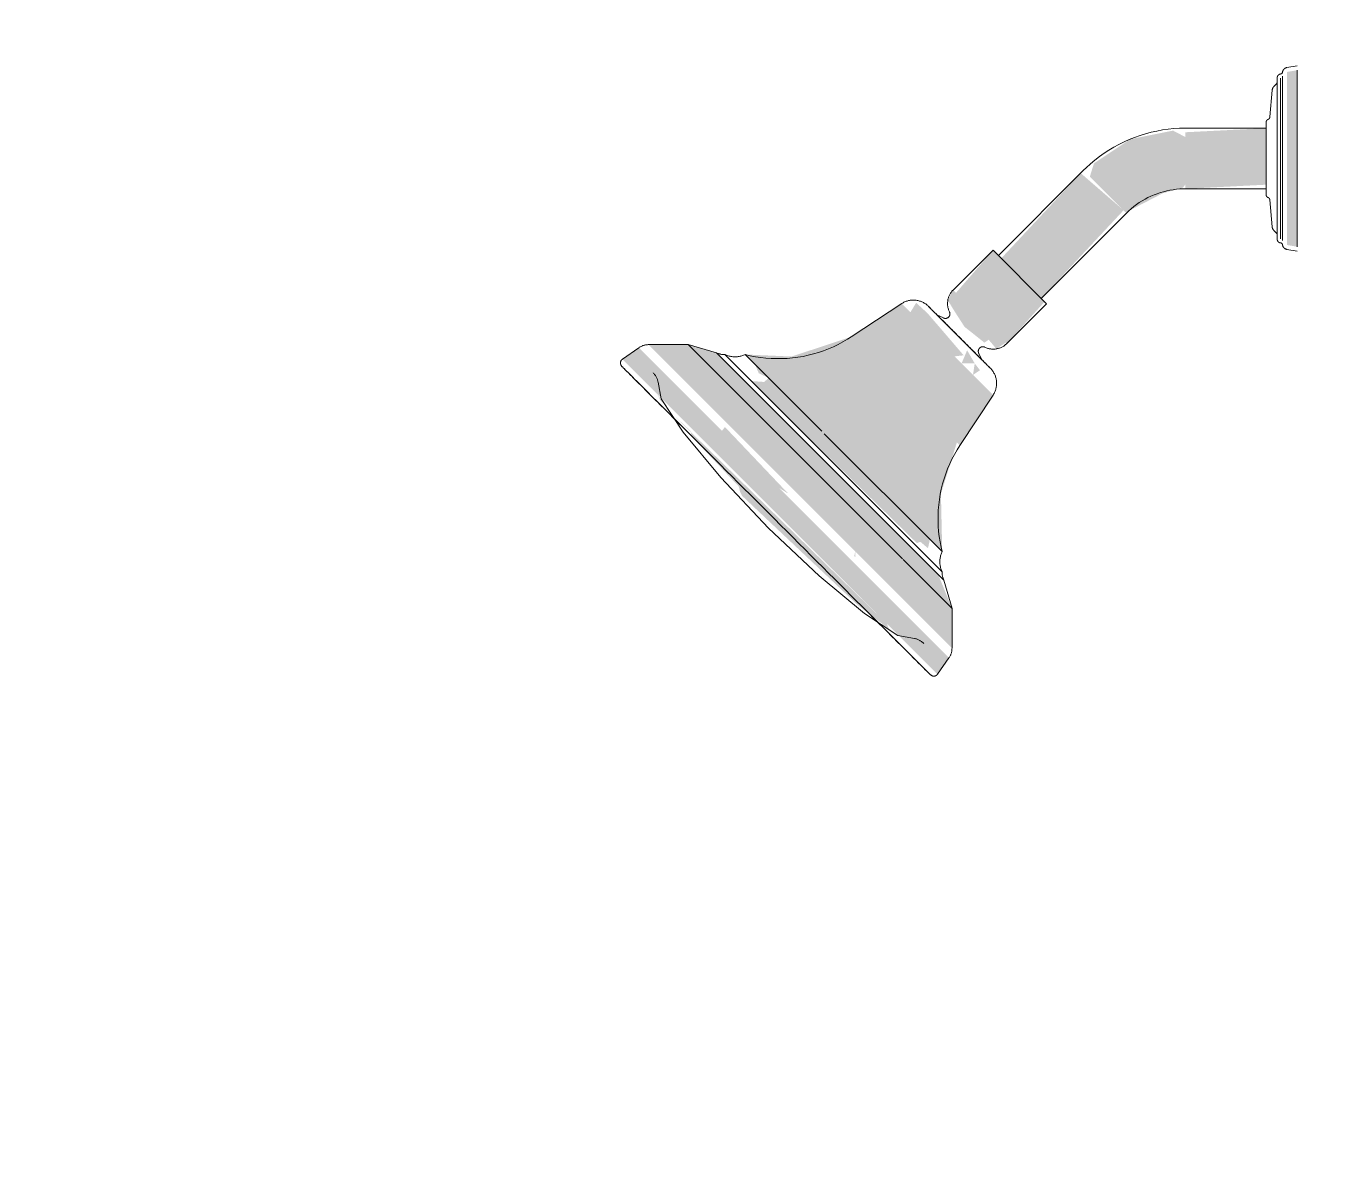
# Model space of a CAD drawing. Header units: inches. Extents: x 20478 to 36684, y -248 to 750.
# Drawn here: x 27366.4 to 27383.52, y 58.62 to 73.75 of the extents above; entities that cross this region are included whole.
import ezdxf

# ---------------------------------------------------------------- set-up
doc = ezdxf.new("R2010")
doc.units = ezdxf.units.IN
doc.header["$MEASUREMENT"] = 0
for name, color, linetype, lineweight in [('A-WALL-PATT', 111, 'Continuous', 13), ('G-ANNO-TEXT', 231, 'Continuous', 9), ('P-SANR-FIXT', 6, 'Continuous', 9)]:
    doc.layers.add(name, color=color, linetype=linetype, lineweight=lineweight)

# ---------------------------------------------------------------- blocks, each defined once
blk = doc.blocks.new('Shower-Kohler-Devonshire-T396_4X - Oil Rubbed Bronze-V53-Elevation - South')
at = {"layer": 'P-SANR-FIXT'}
for points in [[(25450.015, 72), (25450.015, 73.165), (25449.878, 73.142), (25449.878, 72)], [(25447.75, 71.287), (25448.24, 71.541), (25448.504, 71.614), (25448.537, 71.657), (25448.537, 72.283), (25448.375, 72.368), (25447.81, 72.255), (25447.331, 71.936), (25447.277, 71.761), (25447.722, 71.316)], [(25448.537, 71.6), (25449.605, 71.654), (25449.605, 72.4), (25448.537, 72.346), (25448.537, 71.614)], [(25450.015, 70.835), (25450.015, 72), (25449.878, 72), (25449.878, 70.858)], [(25446.635, 70.153), (25447.722, 71.316), (25447.156, 71.806), (25446.107, 70.681), (25446.628, 70.16)], [(25446.179, 69.556), (25446.68, 70.109), (25445.999, 70.79), (25445.509, 70.225), (25446.16, 69.574)], [(25446.042, 69.486), (25446.166, 69.568), (25445.471, 70.263), (25445.402, 70.127), (25445.484, 69.993), (25445.622, 69.778), (25445.885, 69.568), (25445.941, 69.607), (25445.984, 69.556)], [(25445.562, 68.212), (25446, 68.877), (25444.793, 70.084), (25444.128, 69.646), (25445.522, 68.252)], [(25445.458, 65.534), (25445.458, 66.058), (25441.974, 69.542), (25441.45, 69.542), (25445.381, 65.611)], [(25445.458, 66.058), (25445.275, 66.508), (25442.35, 69.434), (25441.974, 69.542), (25445.348, 66.168)], [(25445.328, 66.81), (25445.311, 67.574), (25445.522, 68.252), (25444.128, 69.646), (25443.34, 69.385), (25442.726, 69.412), (25445.263, 66.874)], [(25445.266, 65.191), (25445.417, 65.407), (25441.323, 69.502), (25441.107, 69.35), (25445.262, 65.195)], [(25444.623, 65.789), (25444.598, 65.858), (25441.748, 68.644), (25442.006, 68.403), (25442.024, 68.324), (25442.644, 67.668), (25442.66, 67.597), (25442.688, 67.544), (25444.221, 66.097), (25444.61, 65.8)]]:
    blk.add_hatch(color=10, dxfattribs=at).paths.add_polyline_path(points, flags=0)
h = blk.add_hatch(color=10, dxfattribs=at)
h.paths.add_polyline_path([(25445.734, 69.143), (25445.827, 69.204), (25445.757, 69.294), (25445.735, 69.147)], flags=0)
h.paths.add_polyline_path([(25445.611, 69.401), (25445.135, 69.956), (25444.984, 70.094), (25444.908, 69.969), (25445.49, 69.387), (25445.583, 69.398)], flags=0)
h.paths.add_polyline_path([(25445.757, 69.294), (25445.657, 69.467), (25445.583, 69.294)], flags=0)
h = blk.add_hatch(color=10, dxfattribs=at)
h.paths.add_polyline_path([(25443.035, 69.102), (25442.855, 69.283), (25442.907, 69.165), (25443.013, 69.113)], flags=0)
h.paths.add_polyline_path([(25445.14, 66.854), (25445.166, 66.971), (25443.035, 69.102), (25442.979, 69.049), (25442.813, 69.061), (25443.069, 68.801), (25444.993, 66.922), (25445.04, 66.939)], flags=0)
h = blk.add_hatch(color=10, dxfattribs=at)
h.paths.add_polyline_path([(25442.034, 68.358), (25441.998, 68.409), (25442.024, 68.369)], flags=0)
h.paths.add_polyline_path([(25441.648, 68.763), (25441.564, 68.893), (25441.613, 68.798)], flags=0)
h = blk.add_hatch(color=10, dxfattribs=at)
h.paths.add_polyline_path([(25444.18, 66.737), (25444.18, 66.812), (25444.167, 66.75)], flags=0)
h.paths.add_polyline_path([(25443.295, 67.576), (25442.46, 68.455), (25442.421, 68.404), (25443.175, 67.65)], flags=0)
at = {"layer": 'P-SANR-FIXT', "color": 250}
for p, q in [((25450.015, 73.225), (25449.878, 73.201)), ((25450.015, 73.165), (25450.015, 72)), ((25449.737, 72.982), (25449.706, 72.951)), ((25449.794, 72), (25449.794, 73.061)), ((25449.794, 73.061), (25449.794, 72)), ((25449.819, 72), (25449.819, 73.085)), ((25449.819, 73.085), (25449.819, 72)), ((25449.684, 72.903), (25449.653, 72.548)), ((25449.605, 72.4), (25448.537, 72.4)), ((25449.605, 72.4), (25449.605, 72)), ((25449.605, 72), (25449.605, 71.6)), ((25449.794, 72), (25449.794, 70.939)), ((25449.794, 70.939), (25449.794, 72)), ((25449.819, 72), (25449.819, 70.915)), ((25449.819, 70.915), (25449.819, 72)), ((25450.015, 72), (25450.015, 70.835)), ((25447.194, 71.844), (25446.069, 70.719)), ((25448.537, 71.6), (25449.605, 71.6)), ((25449.653, 71.452), (25449.684, 71.097)), ((25446.635, 70.153), (25447.759, 71.278)), ((25449.706, 71.049), (25449.737, 71.018)), ((25445.999, 70.79), (25445.471, 70.263)), ((25445.999, 70.79), (25446.706, 70.083)), ((25449.878, 70.799), (25450.015, 70.775)), ((25444.793, 70.084), (25444.128, 69.646)), ((25446.179, 69.556), (25446.706, 70.083)), ((25445.343, 69.894), (25445.257, 69.937)), ((25445.257, 69.937), (25445.853, 69.341)), ((25445.853, 69.341), (25445.257, 69.937)), ((25441.974, 69.542), (25441.45, 69.542)), ((25442.35, 69.434), (25441.974, 69.542)), ((25444.802, 66.714), (25441.974, 69.542)), ((25441.323, 69.502), (25441.107, 69.35)), ((25445.35, 66.434), (25442.35, 69.434)), ((25442.459, 69.412), (25442.999, 68.872)), ((25445.328, 66.543), (25442.459, 69.412)), ((25443.737, 68.4), (25442.726, 69.412)), ((25445.853, 69.341), (25445.81, 69.427)), ((25445.562, 68.212), (25446, 68.877)), ((25445.328, 66.81), (25443.772, 68.365)), ((25445.015, 66.856), (25445.328, 66.543)), ((25445.458, 66.058), (25444.811, 66.704)), ((25445.458, 66.058), (25445.35, 66.434)), ((25445.458, 65.534), (25445.458, 66.058)), ((25445.266, 65.191), (25445.417, 65.407))]:
    blk.add_line(p, q, dxfattribs=at)
at = {"layer": 'P-SANR-FIXT', "color": 250, "flags": 128}
for points in [[(25449.75, 73.065), (25449.75, 73.067), (25449.75, 73.069), (25449.75, 73.071), (25449.75, 73.073), (25449.751, 73.075), (25449.751, 73.077), (25449.752, 73.079), (25449.752, 73.081), (25449.753, 73.083), (25449.754, 73.085), (25449.754, 73.087), (25449.755, 73.089), (25449.756, 73.09), (25449.757, 73.092), (25449.758, 73.094), (25449.76, 73.095), (25449.761, 73.097), (25449.762, 73.099), (25449.764, 73.1), (25449.765, 73.102), (25449.767, 73.103), (25449.768, 73.104), (25449.77, 73.106), (25449.771, 73.107), (25449.773, 73.108), (25449.775, 73.109), (25449.777, 73.11), (25449.778, 73.111), (25449.78, 73.112), (25449.782, 73.113), (25449.784, 73.113), (25449.786, 73.114), (25449.788, 73.114), (25449.79, 73.115), (25449.792, 73.115), (25449.794, 73.116)], [(25449.794, 73.116), (25449.795, 73.116), (25449.796, 73.116), (25449.797, 73.116), (25449.798, 73.116), (25449.799, 73.116), (25449.8, 73.116), (25449.801, 73.117), (25449.802, 73.117), (25449.803, 73.117), (25449.804, 73.118), (25449.805, 73.118), (25449.806, 73.118), (25449.806, 73.119), (25449.807, 73.119), (25449.808, 73.12), (25449.809, 73.121), (25449.81, 73.121), (25449.811, 73.122), (25449.811, 73.123), (25449.812, 73.123), (25449.813, 73.124), (25449.813, 73.125), (25449.814, 73.126), (25449.815, 73.126), (25449.815, 73.127), (25449.816, 73.128), (25449.816, 73.129), (25449.817, 73.13), (25449.817, 73.131), (25449.817, 73.132), (25449.818, 73.133), (25449.818, 73.134), (25449.818, 73.135), (25449.819, 73.136), (25449.819, 73.137), (25449.819, 73.138), (25449.819, 73.139), (25449.819, 73.14), (25449.819, 73.141), (25449.819, 73.141)], [(25449.819, 73.141), (25449.82, 73.144), (25449.82, 73.147), (25449.821, 73.149), (25449.822, 73.152), (25449.823, 73.155), (25449.824, 73.158), (25449.825, 73.16), (25449.827, 73.163), (25449.828, 73.165), (25449.83, 73.168), (25449.831, 73.17), (25449.833, 73.173), (25449.835, 73.175), (25449.837, 73.177), (25449.839, 73.179), (25449.841, 73.181), (25449.843, 73.183), (25449.845, 73.185), (25449.847, 73.187), (25449.85, 73.189), (25449.852, 73.19), (25449.855, 73.192), (25449.857, 73.193), (25449.86, 73.195), (25449.862, 73.196), (25449.865, 73.197), (25449.868, 73.198), (25449.871, 73.199), (25449.873, 73.2), (25449.876, 73.2), (25449.878, 73.201)], [(25449.684, 72.903), (25449.684, 72.906), (25449.685, 72.909), (25449.685, 72.912), (25449.686, 72.915), (25449.687, 72.918), (25449.688, 72.921), (25449.689, 72.924), (25449.69, 72.927), (25449.691, 72.93), (25449.692, 72.932), (25449.694, 72.935), (25449.695, 72.938), (25449.697, 72.94), (25449.699, 72.943), (25449.701, 72.945), (25449.703, 72.947), (25449.705, 72.95), (25449.706, 72.951)], [(25449.737, 72.982), (25449.738, 72.983), (25449.739, 72.984), (25449.74, 72.986), (25449.741, 72.987), (25449.742, 72.988), (25449.743, 72.99), (25449.744, 72.991), (25449.745, 72.993), (25449.746, 72.994), (25449.746, 72.996), (25449.747, 72.998), (25449.748, 72.999), (25449.748, 73.001), (25449.748, 73.003), (25449.749, 73.004), (25449.749, 73.006), (25449.749, 73.008), (25449.749, 73.009), (25449.75, 73.011), (25449.75, 73.012)], [(25449.75, 72), (25449.75, 72.043), (25449.75, 72.085), (25449.75, 72.127), (25449.75, 72.17), (25449.75, 72.212), (25449.75, 72.253), (25449.75, 72.294), (25449.75, 72.335), (25449.75, 72.375), (25449.75, 72.415), (25449.75, 72.454), (25449.75, 72.492), (25449.75, 72.529), (25449.75, 72.566), (25449.75, 72.601), (25449.75, 72.636), (25449.75, 72.67), (25449.75, 72.702), (25449.75, 72.734), (25449.75, 72.764), (25449.75, 72.793), (25449.75, 72.821), (25449.75, 72.847), (25449.75, 72.872), (25449.75, 72.896), (25449.75, 72.918), (25449.75, 72.939), (25449.75, 72.959), (25449.75, 72.976), (25449.75, 72.993), (25449.75, 73.007), (25449.75, 73.02), (25449.75, 73.032), (25449.75, 73.041), (25449.75, 73.049), (25449.75, 73.056), (25449.75, 73.061), (25449.75, 73.064), (25449.75, 73.065)], [(25449.75, 73.065), (25449.75, 73.064), (25449.75, 73.062), (25449.75, 73.057), (25449.75, 73.051), (25449.75, 73.044), (25449.75, 73.034), (25449.75, 73.023), (25449.75, 73.011), (25449.75, 72.997), (25449.75, 72.981), (25449.75, 72.964), (25449.75, 72.945), (25449.75, 72.924), (25449.75, 72.902), (25449.75, 72.879), (25449.75, 72.854), (25449.75, 72.828), (25449.75, 72.801), (25449.75, 72.772), (25449.75, 72.742), (25449.75, 72.711), (25449.75, 72.679), (25449.75, 72.645), (25449.75, 72.611), (25449.75, 72.575), (25449.75, 72.539), (25449.75, 72.502), (25449.75, 72.464), (25449.75, 72.425), (25449.75, 72.386), (25449.75, 72.346), (25449.75, 72.305), (25449.75, 72.264), (25449.75, 72.223), (25449.75, 72.181), (25449.75, 72.139), (25449.75, 72.097), (25449.75, 72.054), (25449.75, 72.011), (25449.75, 72)], [(25449.605, 72.483), (25449.605, 72.484), (25449.605, 72.485), (25449.605, 72.487), (25449.605, 72.488), (25449.606, 72.49), (25449.606, 72.491), (25449.606, 72.492), (25449.607, 72.494), (25449.607, 72.495), (25449.608, 72.496), (25449.608, 72.497), (25449.609, 72.499), (25449.61, 72.5), (25449.61, 72.501), (25449.611, 72.502), (25449.612, 72.503), (25449.613, 72.504), (25449.614, 72.506), (25449.615, 72.507), (25449.616, 72.508), (25449.617, 72.508), (25449.618, 72.509), (25449.619, 72.51), (25449.62, 72.511), (25449.621, 72.512), (25449.622, 72.513), (25449.623, 72.513), (25449.625, 72.514), (25449.626, 72.514), (25449.627, 72.515), (25449.628, 72.515)], [(25449.605, 72.395), (25449.605, 72.406), (25449.605, 72.416), (25449.605, 72.426), (25449.605, 72.434), (25449.605, 72.443), (25449.605, 72.45), (25449.605, 72.456), (25449.605, 72.462), (25449.605, 72.468), (25449.605, 72.472), (25449.605, 72.476), (25449.605, 72.479), (25449.605, 72.481), (25449.605, 72.482), (25449.605, 72.483)], [(25449.605, 72.483), (25449.605, 72.482), (25449.605, 72.481), (25449.605, 72.479), (25449.605, 72.476), (25449.605, 72.473), (25449.605, 72.469), (25449.605, 72.464), (25449.605, 72.458), (25449.605, 72.452), (25449.605, 72.445), (25449.605, 72.437), (25449.605, 72.428), (25449.605, 72.419), (25449.605, 72.409), (25449.605, 72.398), (25449.605, 72.387), (25449.605, 72.375), (25449.605, 72.363), (25449.605, 72.35), (25449.605, 72.336), (25449.605, 72.322), (25449.605, 72.308), (25449.605, 72.292), (25449.605, 72.277), (25449.605, 72.261), (25449.605, 72.244), (25449.605, 72.227), (25449.605, 72.21), (25449.605, 72.193), (25449.605, 72.175), (25449.605, 72.157), (25449.605, 72.138), (25449.605, 72.12), (25449.605, 72.101), (25449.605, 72.082), (25449.605, 72.063), (25449.605, 72.044), (25449.605, 72.025), (25449.605, 72.005), (25449.605, 72)], [(25449.628, 72.515), (25449.629, 72.516), (25449.631, 72.516), (25449.632, 72.517), (25449.633, 72.518), (25449.635, 72.519), (25449.636, 72.519), (25449.637, 72.52), (25449.638, 72.521), (25449.64, 72.522), (25449.641, 72.523), (25449.642, 72.524), (25449.643, 72.525), (25449.644, 72.526), (25449.645, 72.528), (25449.646, 72.529), (25449.647, 72.53), (25449.647, 72.531), (25449.648, 72.533), (25449.649, 72.534), (25449.65, 72.535), (25449.65, 72.537), (25449.651, 72.538), (25449.651, 72.54), (25449.652, 72.541), (25449.652, 72.542), (25449.652, 72.544), (25449.652, 72.545), (25449.653, 72.547), (25449.653, 72.548)], [(25448.537, 72.4), (25448.461, 72.398), (25448.385, 72.394), (25448.31, 72.386), (25448.235, 72.376), (25448.16, 72.362), (25448.086, 72.346), (25448.012, 72.326), (25447.94, 72.304), (25447.868, 72.278), (25447.797, 72.25), (25447.728, 72.219), (25447.66, 72.185), (25447.593, 72.149), (25447.528, 72.11), (25447.464, 72.068), (25447.403, 72.024), (25447.343, 71.977), (25447.284, 71.928), (25447.228, 71.877), (25447.194, 71.844)], [(25449.605, 72), (25449.605, 71.981), (25449.605, 71.961), (25449.605, 71.942), (25449.605, 71.923), (25449.605, 71.904), (25449.605, 71.885), (25449.605, 71.867), (25449.605, 71.848), (25449.605, 71.83), (25449.605, 71.812), (25449.605, 71.794), (25449.605, 71.777), (25449.605, 71.76), (25449.605, 71.744), (25449.605, 71.727), (25449.605, 71.712), (25449.605, 71.697), (25449.605, 71.682), (25449.605, 71.667), (25449.605, 71.654), (25449.605, 71.641), (25449.605, 71.628), (25449.605, 71.616), (25449.605, 71.605), (25449.605, 71.594), (25449.605, 71.584), (25449.605, 71.574), (25449.605, 71.566), (25449.605, 71.557), (25449.605, 71.55), (25449.605, 71.544), (25449.605, 71.538), (25449.605, 71.532), (25449.605, 71.528), (25449.605, 71.524), (25449.605, 71.521), (25449.605, 71.519), (25449.605, 71.518), (25449.605, 71.517)], [(25449.75, 72), (25449.75, 71.957), (25449.75, 71.915), (25449.75, 71.873), (25449.75, 71.83), (25449.75, 71.788), (25449.75, 71.747), (25449.75, 71.706), (25449.75, 71.665), (25449.75, 71.625), (25449.75, 71.585), (25449.75, 71.546), (25449.75, 71.508), (25449.75, 71.471), (25449.75, 71.434), (25449.75, 71.399), (25449.75, 71.364), (25449.75, 71.33), (25449.75, 71.298), (25449.75, 71.266), (25449.75, 71.236), (25449.75, 71.207), (25449.75, 71.179), (25449.75, 71.153), (25449.75, 71.128), (25449.75, 71.104), (25449.75, 71.082), (25449.75, 71.061), (25449.75, 71.041), (25449.75, 71.024), (25449.75, 71.007), (25449.75, 70.993), (25449.75, 70.98), (25449.75, 70.968), (25449.75, 70.959), (25449.75, 70.951), (25449.75, 70.944), (25449.75, 70.939), (25449.75, 70.936), (25449.75, 70.935)], [(25449.75, 70.935), (25449.75, 70.936), (25449.75, 70.938), (25449.75, 70.943), (25449.75, 70.949), (25449.75, 70.956), (25449.75, 70.966), (25449.75, 70.977), (25449.75, 70.989), (25449.75, 71.003), (25449.75, 71.019), (25449.75, 71.036), (25449.75, 71.055), (25449.75, 71.076), (25449.75, 71.098), (25449.75, 71.121), (25449.75, 71.146), (25449.75, 71.172), (25449.75, 71.199), (25449.75, 71.228), (25449.75, 71.258), (25449.75, 71.289), (25449.75, 71.321), (25449.75, 71.355), (25449.75, 71.389), (25449.75, 71.425), (25449.75, 71.461), (25449.75, 71.498), (25449.75, 71.536), (25449.75, 71.575), (25449.75, 71.614), (25449.75, 71.654), (25449.75, 71.695), (25449.75, 71.736), (25449.75, 71.777), (25449.75, 71.819), (25449.75, 71.861), (25449.75, 71.903), (25449.75, 71.946), (25449.75, 71.989), (25449.75, 72)], [(25447.759, 71.278), (25447.791, 71.308), (25447.824, 71.337), (25447.858, 71.365), (25447.893, 71.392), (25447.929, 71.417), (25447.967, 71.44), (25448.005, 71.462), (25448.044, 71.483), (25448.083, 71.502), (25448.124, 71.519), (25448.165, 71.535), (25448.207, 71.549), (25448.249, 71.561), (25448.291, 71.572), (25448.334, 71.581), (25448.378, 71.588), (25448.422, 71.594), (25448.465, 71.598), (25448.509, 71.6), (25448.537, 71.6)], [(25449.605, 71.517), (25449.605, 71.518), (25449.605, 71.519), (25449.605, 71.521), (25449.605, 71.524), (25449.605, 71.527), (25449.605, 71.531), (25449.605, 71.536), (25449.605, 71.542), (25449.605, 71.548), (25449.605, 71.555), (25449.605, 71.563), (25449.605, 71.572), (25449.605, 71.581), (25449.605, 71.591), (25449.605, 71.602)], [(25449.628, 71.485), (25449.627, 71.485), (25449.625, 71.486), (25449.624, 71.486), (25449.623, 71.487), (25449.622, 71.488), (25449.62, 71.488), (25449.619, 71.489), (25449.618, 71.49), (25449.617, 71.491), (25449.616, 71.492), (25449.615, 71.493), (25449.614, 71.494), (25449.613, 71.495), (25449.612, 71.496), (25449.612, 71.497), (25449.611, 71.498), (25449.61, 71.499), (25449.609, 71.501), (25449.609, 71.502), (25449.608, 71.503), (25449.608, 71.504), (25449.607, 71.506), (25449.607, 71.507), (25449.606, 71.508), (25449.606, 71.51), (25449.606, 71.511), (25449.605, 71.512), (25449.605, 71.514), (25449.605, 71.515), (25449.605, 71.517), (25449.605, 71.517)], [(25449.653, 71.452), (25449.653, 71.454), (25449.652, 71.455), (25449.652, 71.457), (25449.652, 71.458), (25449.651, 71.46), (25449.651, 71.461), (25449.65, 71.463), (25449.65, 71.464), (25449.649, 71.466), (25449.648, 71.467), (25449.648, 71.468), (25449.647, 71.469), (25449.646, 71.471), (25449.645, 71.472), (25449.644, 71.473), (25449.643, 71.474), (25449.642, 71.475), (25449.641, 71.476), (25449.64, 71.478), (25449.639, 71.478), (25449.638, 71.479), (25449.636, 71.48), (25449.635, 71.481), (25449.634, 71.482), (25449.633, 71.483), (25449.631, 71.483), (25449.63, 71.484), (25449.628, 71.485), (25449.628, 71.485)], [(25449.706, 71.049), (25449.704, 71.052), (25449.702, 71.054), (25449.7, 71.056), (25449.698, 71.059), (25449.696, 71.061), (25449.695, 71.064), (25449.693, 71.066), (25449.692, 71.069), (25449.69, 71.072), (25449.689, 71.075), (25449.688, 71.077), (25449.687, 71.08), (25449.686, 71.083), (25449.685, 71.086), (25449.685, 71.089), (25449.684, 71.092), (25449.684, 71.095), (25449.684, 71.097)], [(25449.75, 70.988), (25449.75, 70.99), (25449.749, 70.991), (25449.749, 70.993), (25449.749, 70.995), (25449.749, 70.996), (25449.748, 70.998), (25449.748, 71), (25449.747, 71.001), (25449.747, 71.003), (25449.746, 71.005), (25449.745, 71.006), (25449.745, 71.008), (25449.744, 71.009), (25449.743, 71.011), (25449.742, 71.012), (25449.741, 71.013), (25449.74, 71.015), (25449.739, 71.016), (25449.738, 71.017), (25449.737, 71.018)], [(25449.794, 70.884), (25449.792, 70.885), (25449.79, 70.885), (25449.788, 70.886), (25449.786, 70.886), (25449.784, 70.887), (25449.782, 70.887), (25449.78, 70.888), (25449.778, 70.889), (25449.776, 70.89), (25449.775, 70.891), (25449.773, 70.892), (25449.771, 70.893), (25449.77, 70.894), (25449.768, 70.896), (25449.766, 70.897), (25449.765, 70.898), (25449.764, 70.9), (25449.762, 70.901), (25449.761, 70.903), (25449.76, 70.905), (25449.758, 70.906), (25449.757, 70.908), (25449.756, 70.91), (25449.755, 70.912), (25449.754, 70.913), (25449.754, 70.915), (25449.753, 70.917), (25449.752, 70.919), (25449.752, 70.921), (25449.751, 70.923), (25449.751, 70.925), (25449.75, 70.927), (25449.75, 70.929), (25449.75, 70.931), (25449.75, 70.933), (25449.75, 70.935)], [(25449.819, 70.859), (25449.819, 70.86), (25449.819, 70.861), (25449.819, 70.862), (25449.819, 70.863), (25449.819, 70.864), (25449.818, 70.865), (25449.818, 70.866), (25449.818, 70.867), (25449.818, 70.868), (25449.817, 70.869), (25449.817, 70.87), (25449.816, 70.871), (25449.816, 70.872), (25449.815, 70.873), (25449.815, 70.873), (25449.814, 70.874), (25449.814, 70.875), (25449.813, 70.876), (25449.812, 70.877), (25449.811, 70.877), (25449.811, 70.878), (25449.81, 70.879), (25449.809, 70.879), (25449.808, 70.88), (25449.808, 70.88), (25449.807, 70.881), (25449.806, 70.881), (25449.805, 70.882), (25449.804, 70.882), (25449.803, 70.883), (25449.802, 70.883), (25449.801, 70.883), (25449.8, 70.884), (25449.799, 70.884), (25449.798, 70.884), (25449.797, 70.884), (25449.796, 70.884), (25449.795, 70.884), (25449.794, 70.884), (25449.794, 70.884)], [(25449.878, 70.799), (25449.876, 70.8), (25449.873, 70.801), (25449.87, 70.801), (25449.867, 70.802), (25449.864, 70.803), (25449.862, 70.804), (25449.859, 70.806), (25449.856, 70.807), (25449.854, 70.808), (25449.851, 70.81), (25449.849, 70.812), (25449.847, 70.813), (25449.844, 70.815), (25449.842, 70.817), (25449.84, 70.819), (25449.838, 70.821), (25449.836, 70.823), (25449.834, 70.826), (25449.832, 70.828), (25449.831, 70.83), (25449.829, 70.833), (25449.828, 70.835), (25449.826, 70.838), (25449.825, 70.84), (25449.824, 70.843), (25449.823, 70.846), (25449.822, 70.849), (25449.821, 70.851), (25449.82, 70.854), (25449.82, 70.857), (25449.819, 70.859)], [(25445.424, 69.975), (25445.42, 69.984), (25445.416, 69.994), (25445.412, 70.003), (25445.409, 70.012), (25445.407, 70.022), (25445.404, 70.032), (25445.402, 70.042), (25445.401, 70.051), (25445.399, 70.061), (25445.399, 70.071), (25445.398, 70.081), (25445.398, 70.091), (25445.399, 70.101), (25445.4, 70.111), (25445.401, 70.121), (25445.402, 70.131), (25445.404, 70.141), (25445.407, 70.151), (25445.41, 70.16), (25445.413, 70.17), (25445.416, 70.179), (25445.42, 70.188), (25445.424, 70.197), (25445.429, 70.206), (25445.434, 70.215), (25445.439, 70.223), (25445.445, 70.231), (25445.451, 70.239), (25445.457, 70.247), (25445.464, 70.255), (25445.471, 70.262), (25445.471, 70.263)], [(25444.793, 70.084), (25444.802, 70.09), (25444.812, 70.096), (25444.822, 70.101), (25444.832, 70.106), (25444.843, 70.11), (25444.853, 70.114), (25444.864, 70.118), (25444.874, 70.121), (25444.885, 70.124), (25444.896, 70.126), (25444.907, 70.128), (25444.919, 70.129), (25444.93, 70.13), (25444.941, 70.13), (25444.952, 70.13), (25444.963, 70.13), (25444.975, 70.129), (25444.986, 70.128), (25444.997, 70.126), (25445.008, 70.124), (25445.019, 70.121), (25445.03, 70.118), (25445.04, 70.115), (25445.051, 70.111), (25445.061, 70.106), (25445.071, 70.102), (25445.081, 70.097), (25445.091, 70.091), (25445.1, 70.085), (25445.11, 70.079), (25445.119, 70.072), (25445.128, 70.065), (25445.136, 70.058), (25445.144, 70.05), (25445.146, 70.048)], [(25445.146, 70.048), (25445.146, 70.048), (25445.147, 70.047), (25445.149, 70.045), (25445.151, 70.043), (25445.154, 70.04), (25445.158, 70.037), (25445.162, 70.032), (25445.167, 70.028), (25445.172, 70.022), (25445.178, 70.016), (25445.185, 70.009), (25445.192, 70.002), (25445.2, 69.994), (25445.208, 69.986), (25445.217, 69.977), (25445.227, 69.967), (25445.237, 69.957), (25445.247, 69.947), (25445.258, 69.936), (25445.27, 69.924), (25445.282, 69.912), (25445.294, 69.9), (25445.307, 69.887), (25445.32, 69.874), (25445.334, 69.86), (25445.348, 69.846), (25445.362, 69.832), (25445.377, 69.817), (25445.392, 69.803), (25445.407, 69.787), (25445.422, 69.772), (25445.438, 69.756), (25445.453, 69.741), (25445.469, 69.725), (25445.485, 69.709), (25445.502, 69.692), (25445.518, 69.676), (25445.534, 69.66), (25445.551, 69.644), (25445.567, 69.627), (25445.583, 69.611), (25445.6, 69.594), (25445.616, 69.578), (25445.632, 69.562), (25445.648, 69.546), (25445.664, 69.53), (25445.68, 69.515), (25445.695, 69.499), (25445.71, 69.484), (25445.725, 69.469), (25445.74, 69.454), (25445.755, 69.44), (25445.769, 69.425), (25445.782, 69.412), (25445.796, 69.398), (25445.809, 69.385), (25445.822, 69.373), (25445.834, 69.36), (25445.845, 69.349), (25445.857, 69.337), (25445.868, 69.327), (25445.878, 69.316), (25445.888, 69.306), (25445.897, 69.297), (25445.906, 69.288), (25445.914, 69.28), (25445.921, 69.273), (25445.928, 69.266), (25445.935, 69.259), (25445.941, 69.254), (25445.946, 69.248), (25445.95, 69.244), (25445.954, 69.24), (25445.958, 69.237), (25445.96, 69.234), (25445.962, 69.232), (25445.963, 69.231), (25445.964, 69.23), (25445.964, 69.23)], [(25445.964, 69.23), (25445.964, 69.23), (25445.963, 69.231), (25445.961, 69.233), (25445.959, 69.235), (25445.956, 69.238), (25445.953, 69.242), (25445.948, 69.246), (25445.943, 69.251), (25445.938, 69.256), (25445.932, 69.262), (25445.925, 69.269), (25445.918, 69.276), (25445.91, 69.284), (25445.902, 69.292), (25445.893, 69.301), (25445.883, 69.311), (25445.873, 69.321), (25445.863, 69.331), (25445.852, 69.342), (25445.84, 69.354), (25445.828, 69.366), (25445.816, 69.378), (25445.803, 69.391), (25445.79, 69.404), (25445.776, 69.418), (25445.762, 69.432), (25445.748, 69.446), (25445.733, 69.461), (25445.718, 69.476), (25445.703, 69.491), (25445.688, 69.506), (25445.672, 69.522), (25445.657, 69.538), (25445.641, 69.553), (25445.625, 69.57), (25445.608, 69.586), (25445.592, 69.602), (25445.576, 69.618), (25445.559, 69.635), (25445.543, 69.651), (25445.527, 69.667), (25445.51, 69.684), (25445.494, 69.7), (25445.478, 69.716), (25445.462, 69.732), (25445.446, 69.748), (25445.43, 69.764), (25445.415, 69.779), (25445.4, 69.794), (25445.385, 69.809), (25445.37, 69.824), (25445.356, 69.839), (25445.341, 69.853), (25445.328, 69.867), (25445.314, 69.88), (25445.301, 69.893), (25445.289, 69.906), (25445.276, 69.918), (25445.265, 69.93), (25445.253, 69.941), (25445.242, 69.952), (25445.232, 69.962), (25445.222, 69.972), (25445.213, 69.981), (25445.204, 69.99), (25445.196, 69.998), (25445.189, 70.005), (25445.182, 70.012), (25445.175, 70.019), (25445.169, 70.025), (25445.164, 70.03), (25445.16, 70.034), (25445.156, 70.038), (25445.153, 70.042), (25445.15, 70.044), (25445.148, 70.046), (25445.147, 70.048), (25445.146, 70.048), (25445.146, 70.048)], [(25445.343, 69.894), (25445.345, 69.893), (25445.348, 69.892), (25445.35, 69.892), (25445.352, 69.891), (25445.354, 69.89), (25445.357, 69.89), (25445.359, 69.889), (25445.362, 69.889), (25445.364, 69.889), (25445.366, 69.888), (25445.369, 69.888), (25445.371, 69.888), (25445.374, 69.888), (25445.376, 69.889), (25445.378, 69.889), (25445.381, 69.889), (25445.383, 69.89), (25445.385, 69.89), (25445.388, 69.891), (25445.39, 69.892), (25445.392, 69.893), (25445.395, 69.894), (25445.397, 69.895), (25445.399, 69.896), (25445.401, 69.897), (25445.403, 69.898), (25445.405, 69.9), (25445.407, 69.901), (25445.409, 69.902), (25445.411, 69.904), (25445.412, 69.906), (25445.414, 69.907), (25445.416, 69.909), (25445.417, 69.911), (25445.419, 69.913), (25445.42, 69.915), (25445.421, 69.917), (25445.423, 69.919), (25445.424, 69.921), (25445.425, 69.923), (25445.426, 69.926), (25445.427, 69.928), (25445.427, 69.93), (25445.428, 69.933), (25445.429, 69.935), (25445.429, 69.937), (25445.43, 69.94), (25445.43, 69.942), (25445.43, 69.944), (25445.43, 69.947), (25445.43, 69.949), (25445.43, 69.952), (25445.43, 69.954), (25445.43, 69.956), (25445.429, 69.959), (25445.429, 69.961), (25445.428, 69.964), (25445.428, 69.966), (25445.427, 69.968), (25445.426, 69.97), (25445.425, 69.973), (25445.424, 69.975), (25445.424, 69.975)], [(25441.323, 69.502), (25441.331, 69.506), (25441.338, 69.511), (25441.346, 69.515), (25441.354, 69.519), (25441.362, 69.523), (25441.37, 69.527), (25441.378, 69.53), (25441.387, 69.532), (25441.395, 69.535), (25441.404, 69.537), (25441.413, 69.538), (25441.421, 69.54), (25441.43, 69.541), (25441.439, 69.541), (25441.448, 69.542), (25441.45, 69.542)], [(25442.726, 69.412), (25442.794, 69.396), (25442.863, 69.382), (25442.932, 69.372), (25443.002, 69.364), (25443.072, 69.359), (25443.142, 69.357), (25443.212, 69.357), (25443.282, 69.36), (25443.352, 69.367), (25443.422, 69.376), (25443.491, 69.387), (25443.56, 69.402), (25443.628, 69.419), (25443.695, 69.439), (25443.761, 69.462), (25443.827, 69.487), (25443.891, 69.515), (25443.955, 69.545), (25444.017, 69.578), (25444.077, 69.614), (25444.128, 69.646)], [(25445.891, 69.508), (25445.889, 69.509), (25445.887, 69.51), (25445.885, 69.511), (25445.882, 69.512), (25445.88, 69.512), (25445.878, 69.513), (25445.875, 69.513), (25445.873, 69.514), (25445.87, 69.514), (25445.868, 69.514), (25445.866, 69.514), (25445.863, 69.514), (25445.861, 69.514), (25445.858, 69.514), (25445.856, 69.514), (25445.854, 69.513), (25445.851, 69.513), (25445.849, 69.512), (25445.847, 69.512), (25445.844, 69.511), (25445.842, 69.51), (25445.84, 69.509), (25445.838, 69.508), (25445.835, 69.507), (25445.833, 69.506), (25445.831, 69.504), (25445.829, 69.503), (25445.827, 69.502), (25445.826, 69.5), (25445.824, 69.498), (25445.822, 69.497), (25445.82, 69.495), (25445.819, 69.493), (25445.817, 69.491), (25445.816, 69.489), (25445.814, 69.487), (25445.813, 69.485), (25445.812, 69.483), (25445.811, 69.481), (25445.81, 69.479), (25445.809, 69.477), (25445.808, 69.475), (25445.807, 69.472), (25445.806, 69.47), (25445.806, 69.468), (25445.805, 69.465), (25445.805, 69.463), (25445.804, 69.461), (25445.804, 69.458), (25445.804, 69.456), (25445.804, 69.453), (25445.804, 69.451), (25445.804, 69.448), (25445.805, 69.446), (25445.805, 69.444), (25445.805, 69.441), (25445.806, 69.439), (25445.807, 69.437), (25445.807, 69.434), (25445.808, 69.432), (25445.809, 69.43), (25445.81, 69.428), (25445.81, 69.427)], [(25446.179, 69.556), (25446.171, 69.549), (25446.164, 69.542), (25446.156, 69.536), (25446.148, 69.53), (25446.14, 69.524), (25446.131, 69.519), (25446.123, 69.514), (25446.114, 69.509), (25446.105, 69.505), (25446.096, 69.501), (25446.086, 69.497), (25446.077, 69.494), (25446.067, 69.491), (25446.058, 69.489), (25446.048, 69.487), (25446.038, 69.485), (25446.028, 69.484), (25446.018, 69.483), (25446.008, 69.482), (25445.998, 69.482), (25445.988, 69.483), (25445.978, 69.483), (25445.968, 69.485), (25445.958, 69.486), (25445.949, 69.488), (25445.939, 69.49), (25445.929, 69.493), (25445.92, 69.496), (25445.91, 69.5), (25445.901, 69.503), (25445.892, 69.508), (25445.891, 69.508)], [(25441.091, 69.268), (25441.09, 69.27), (25441.088, 69.272), (25441.087, 69.274), (25441.086, 69.277), (25441.085, 69.279), (25441.085, 69.281), (25441.084, 69.283), (25441.083, 69.286), (25441.083, 69.288), (25441.082, 69.29), (25441.082, 69.293), (25441.081, 69.295), (25441.081, 69.297), (25441.081, 69.3), (25441.081, 69.302), (25441.081, 69.305), (25441.081, 69.307), (25441.082, 69.309), (25441.082, 69.312), (25441.083, 69.314), (25441.083, 69.316), (25441.084, 69.319), (25441.085, 69.321), (25441.085, 69.323), (25441.086, 69.325), (25441.087, 69.327), (25441.088, 69.33), (25441.09, 69.332), (25441.091, 69.334), (25441.092, 69.336), (25441.094, 69.338), (25441.095, 69.339), (25441.097, 69.341), (25441.098, 69.343), (25441.1, 69.345), (25441.102, 69.346), (25441.104, 69.348), (25441.106, 69.349), (25441.107, 69.35)], [(25442.35, 69.434), (25442.358, 69.43), (25442.366, 69.427), (25442.374, 69.424), (25442.382, 69.421), (25442.391, 69.419), (25442.399, 69.417), (25442.408, 69.415), (25442.416, 69.413), (25442.425, 69.412), (25442.434, 69.412), (25442.442, 69.411), (25442.451, 69.411), (25442.459, 69.412)], [(25442.459, 69.412), (25442.47, 69.407), (25442.481, 69.402), (25442.492, 69.398), (25442.504, 69.394), (25442.516, 69.391), (25442.527, 69.388), (25442.539, 69.385), (25442.551, 69.384), (25442.563, 69.382), (25442.575, 69.381), (25442.588, 69.381), (25442.6, 69.381), (25442.612, 69.381), (25442.624, 69.382), (25442.636, 69.384), (25442.648, 69.386), (25442.66, 69.388), (25442.671, 69.391), (25442.683, 69.395), (25442.695, 69.399), (25442.706, 69.403), (25442.717, 69.408), (25442.726, 69.412)], [(25441.108, 69.247), (25441.104, 69.251), (25441.101, 69.255), (25441.097, 69.259), (25441.094, 69.263), (25441.091, 69.268), (25441.091, 69.268)], [(25442.009, 68.346), (25441.942, 68.413), (25441.878, 68.477), (25441.815, 68.54), (25441.755, 68.6), (25441.696, 68.659), (25441.64, 68.715), (25441.587, 68.768), (25441.536, 68.819), (25441.487, 68.868), (25441.441, 68.914), (25441.398, 68.957), (25441.358, 68.997), (25441.32, 69.035), (25441.286, 69.07), (25441.254, 69.101), (25441.225, 69.13), (25441.2, 69.156), (25441.177, 69.178), (25441.158, 69.198), (25441.141, 69.214), (25441.128, 69.227), (25441.118, 69.237), (25441.112, 69.243), (25441.109, 69.247), (25441.108, 69.247)], [(25441.108, 69.247), (25441.11, 69.245), (25441.115, 69.241), (25441.123, 69.232), (25441.134, 69.221), (25441.148, 69.207), (25441.166, 69.189), (25441.187, 69.168), (25441.211, 69.144), (25441.238, 69.117), (25441.268, 69.087), (25441.301, 69.054), (25441.337, 69.018), (25441.376, 68.979), (25441.418, 68.937), (25441.462, 68.893), (25441.509, 68.846), (25441.559, 68.796), (25441.611, 68.744), (25441.666, 68.689), (25441.723, 68.632), (25441.782, 68.573), (25441.844, 68.511), (25441.907, 68.448), (25441.973, 68.382), (25442.04, 68.315), (25442.109, 68.246), (25442.18, 68.175), (25442.252, 68.103), (25442.326, 68.029), (25442.401, 67.954), (25442.477, 67.878), (25442.554, 67.801), (25442.632, 67.723), (25442.711, 67.644), (25442.791, 67.564), (25442.871, 67.484), (25442.952, 67.403), (25443.033, 67.323), (25443.114, 67.241), (25443.195, 67.16), (25443.276, 67.079), (25443.356, 66.999), (25443.437, 66.918), (25443.517, 66.838), (25443.596, 66.759), (25443.675, 66.68), (25443.752, 66.603), (25443.829, 66.526), (25443.905, 66.45), (25443.979, 66.376), (25444.052, 66.303), (25444.124, 66.231), (25444.194, 66.161), (25444.262, 66.093), (25444.329, 66.026), (25444.393, 65.962), (25444.456, 65.899), (25444.516, 65.839), (25444.575, 65.781), (25444.631, 65.725), (25444.684, 65.671), (25444.735, 65.62), (25444.784, 65.571), (25444.83, 65.525), (25444.873, 65.482), (25444.913, 65.442), (25444.951, 65.404), (25444.985, 65.37), (25445.017, 65.338), (25445.046, 65.309), (25445.071, 65.284), (25445.094, 65.261), (25445.113, 65.242), (25445.13, 65.225), (25445.143, 65.212), (25445.153, 65.203), (25445.159, 65.196), (25445.163, 65.193), (25445.163, 65.192)], [(25445.964, 69.23), (25445.972, 69.222), (25445.979, 69.213), (25445.987, 69.205), (25445.993, 69.196), (25446, 69.186), (25446.006, 69.177), (25446.011, 69.167), (25446.017, 69.157), (25446.021, 69.147)], [(25441.579, 69.046), (25441.576, 69.055), (25441.574, 69.064), (25441.571, 69.073), (25441.568, 69.082), (25441.565, 69.091), (25441.561, 69.1), (25441.557, 69.108), (25441.552, 69.117), (25441.547, 69.125), (25441.542, 69.133), (25441.537, 69.141), (25441.531, 69.148), (25441.525, 69.155), (25441.519, 69.162), (25441.513, 69.168)], [(25443.037, 67.121), (25442.407, 67.786), (25441.909, 68.385), (25441.618, 68.828), (25441.579, 69.046)], [(25441.579, 69.046), (25441.618, 68.828), (25441.909, 68.385), (25442.407, 67.786), (25443.037, 67.121)], [(25446.021, 69.147), (25446.026, 69.137), (25446.03, 69.126), (25446.033, 69.116), (25446.037, 69.105), (25446.039, 69.094), (25446.042, 69.083), (25446.043, 69.072), (25446.045, 69.061), (25446.046, 69.05), (25446.046, 69.039), (25446.046, 69.027), (25446.046, 69.016), (25446.045, 69.005), (25446.044, 68.994), (25446.042, 68.983), (25446.04, 68.972), (25446.037, 68.961), (25446.034, 68.95), (25446.031, 68.939), (25446.027, 68.929), (25446.023, 68.918), (25446.018, 68.908), (25446.013, 68.898), (25446.007, 68.888), (25446.001, 68.879), (25446, 68.877)], [(25445.562, 68.212), (25445.525, 68.153), (25445.489, 68.092), (25445.457, 68.03), (25445.427, 67.967), (25445.399, 67.902), (25445.374, 67.836), (25445.352, 67.77), (25445.333, 67.703), (25445.316, 67.634), (25445.302, 67.566), (25445.29, 67.496), (25445.282, 67.427), (25445.276, 67.357), (25445.273, 67.287), (25445.273, 67.217), (25445.275, 67.147), (25445.281, 67.077), (25445.289, 67.007), (25445.3, 66.938), (25445.314, 66.869), (25445.328, 66.81)], [(25444.962, 65.663), (25444.744, 65.702), (25444.301, 65.993), (25443.702, 66.491), (25443.037, 67.121)], [(25443.037, 67.121), (25443.702, 66.491), (25444.301, 65.993), (25444.744, 65.702), (25444.962, 65.663)], [(25445.328, 66.81), (25445.322, 66.799), (25445.318, 66.788), (25445.314, 66.776), (25445.31, 66.765), (25445.307, 66.753), (25445.304, 66.741), (25445.301, 66.729), (25445.299, 66.717), (25445.298, 66.705), (25445.297, 66.693), (25445.297, 66.681), (25445.297, 66.669), (25445.297, 66.657), (25445.298, 66.645), (25445.3, 66.633), (25445.302, 66.621), (25445.304, 66.609), (25445.307, 66.597), (25445.311, 66.586), (25445.314, 66.574), (25445.319, 66.563), (25445.324, 66.552), (25445.328, 66.543)], [(25445.328, 66.543), (25445.327, 66.534), (25445.327, 66.526), (25445.328, 66.517), (25445.328, 66.508), (25445.329, 66.499), (25445.331, 66.491), (25445.333, 66.482), (25445.335, 66.474), (25445.337, 66.465), (25445.34, 66.457), (25445.343, 66.449), (25445.346, 66.441), (25445.35, 66.434)], [(25445.163, 65.192), (25445.161, 65.194), (25445.157, 65.199), (25445.148, 65.207), (25445.137, 65.218), (25445.123, 65.233), (25445.105, 65.25), (25445.084, 65.271), (25445.06, 65.295), (25445.033, 65.322), (25445.003, 65.352), (25444.97, 65.385), (25444.934, 65.421), (25444.895, 65.46), (25444.853, 65.502), (25444.809, 65.546), (25444.762, 65.593), (25444.712, 65.643), (25444.66, 65.695), (25444.605, 65.75), (25444.548, 65.807), (25444.489, 65.866), (25444.427, 65.928), (25444.364, 65.991)], [(25445.084, 65.598), (25445.077, 65.604), (25445.07, 65.61), (25445.062, 65.616), (25445.055, 65.622), (25445.047, 65.628), (25445.039, 65.633), (25445.031, 65.637), (25445.022, 65.642), (25445.014, 65.646), (25445.005, 65.65), (25444.996, 65.653), (25444.987, 65.656), (25444.978, 65.659), (25444.969, 65.661), (25444.962, 65.663)], [(25445.458, 65.534), (25445.457, 65.526), (25445.457, 65.517), (25445.456, 65.508), (25445.455, 65.499), (25445.453, 65.49), (25445.451, 65.482), (25445.449, 65.473), (25445.446, 65.465), (25445.443, 65.456), (25445.44, 65.448), (25445.436, 65.44), (25445.433, 65.432), (25445.428, 65.424), (25445.424, 65.417), (25445.419, 65.409), (25445.417, 65.407)], [(25445.184, 65.175), (25445.18, 65.178), (25445.176, 65.181), (25445.171, 65.184), (25445.167, 65.188), (25445.164, 65.192), (25445.163, 65.192)], [(25445.266, 65.191), (25445.264, 65.189), (25445.263, 65.187), (25445.261, 65.185), (25445.26, 65.183), (25445.258, 65.182), (25445.256, 65.18), (25445.254, 65.178), (25445.252, 65.177), (25445.251, 65.176), (25445.249, 65.174), (25445.247, 65.173), (25445.244, 65.172), (25445.242, 65.171), (25445.24, 65.17), (25445.238, 65.169), (25445.236, 65.168), (25445.233, 65.168), (25445.231, 65.167), (25445.229, 65.166), (25445.226, 65.166), (25445.224, 65.166), (25445.222, 65.165), (25445.219, 65.165), (25445.217, 65.165), (25445.214, 65.165), (25445.212, 65.165), (25445.21, 65.166), (25445.207, 65.166), (25445.205, 65.166), (25445.203, 65.167), (25445.2, 65.168), (25445.198, 65.168), (25445.196, 65.169), (25445.194, 65.17), (25445.191, 65.171), (25445.189, 65.172), (25445.187, 65.173), (25445.185, 65.174), (25445.184, 65.175)]]:
    blk.add_lwpolyline(points, dxfattribs=at)
blk = doc.blocks.new('Locker Rooms and Restrooms_rvt-2-Elevation - South')
at = {"layer": 'A-WALL-PATT', "lineweight": 9}
h = blk.add_hatch(dxfattribs=at)
h.set_pattern_fill('FP_18', color=252, style=0, pattern_type=2)
h.set_pattern_definition([(90, (26516.45, 0), (-512, 3e-14), []), (180, (26516.45, 0), (-6e-14, -512), [])])
h.paths.add_polyline_path([(25448.378, 32.604), (25448.456, 32.642), (25448.363, 32.755), (25448.376, 32.625)], flags=0)
h.paths.add_polyline_path([(25449.621, 47.616), (25449.675, 47.231), (25449.621, 46.872), (25449.581, 47.339), (25449.621, 47.587)], flags=0)
h.paths.add_polyline_path([(25449.431, 47.632), (25449.448, 47.328), (25449.431, 47.46), (25449.431, 47.616)], flags=0)
h.paths.add_polyline_path([(25433.765, 2.244), (25451.203, 2.244), (25451.203, 31.438), (25450.921, 31.438), (25450.921, 32.25), (25448.869, 32.308), (25448.666, 32.35), (25448.598, 32.38), (25448.429, 32.531), (25448.273, 32.806), (25448.228, 32.806), (25448.234, 33.173), (25448.282, 33), (25448.355, 33), (25448.282, 33.225), (25448.427, 33.483), (25448.622, 33.601), (25448.703, 33.601), (25448.732, 33.565), (25449.117, 33.721), (25449.205, 33.686), (25449.885, 33.735), (25450.921, 33.75), (25450.921, 34.563), (25451.203, 34.563), (25451.203, 48.268), (25450.015, 48.268), (25450.015, 44.553), (25449.833, 44.553), (25449.785, 45.206), (25449.747, 45.575), (25449.675, 48.215), (25449.621, 48.268), (25449.469, 48.215), (25449.431, 48.268), (25449.39, 48.215), (25449.333, 47.551), (25449.318, 47.786), (25449.301, 46.93), (25449.2, 46.983), (25449.2, 48.268), (25449.084, 48.209), (25449.084, 47.004), (25448.304, 47.004), (25447.478, 47.255), (25447.075, 47.478), (25447.075, 48.268), (25433.765, 48.268), (25433.765, 17.884)], flags=0)
h.paths.add_polyline_path([(25498.253, 32.604), (25498.331, 32.642), (25498.238, 32.755), (25498.249, 32.642)], flags=0)
h.paths.add_polyline_path([(25456.828, 2.244), (25501.078, 2.244), (25501.078, 31.438), (25500.796, 31.438), (25500.796, 32.25), (25498.744, 32.308), (25498.528, 32.378), (25498.473, 32.38), (25498.304, 32.531), (25498.148, 32.806), (25498.103, 32.806), (25498.109, 33.173), (25498.157, 33), (25498.23, 33), (25498.157, 33.225), (25498.302, 33.483), (25498.497, 33.601), (25498.574, 33.595), (25498.607, 33.565), (25499.041, 33.733), (25499.08, 33.686), (25499.93, 33.729), (25500.796, 33.75), (25500.796, 34.563), (25501.078, 34.563), (25501.078, 48.268), (25459.768, 48.268), (25459.768, 47.437), (25458.873, 47.09), (25458.244, 46.983), (25457.759, 47.004), (25457.759, 48.268), (25457.643, 48.214), (25457.643, 46.939), (25457.542, 46.93), (25457.493, 48), (25457.453, 48), (25457.412, 48), (25457.374, 48.017), (25457.374, 48.268), (25457.222, 48.214), (25457.168, 48.268), (25457.125, 48.214), (25457.107, 47.265), (25457.01, 44.553), (25456.828, 44.553), (25456.828, 34.563), (25457.109, 34.563), (25457.109, 33.75), (25458.845, 33.721), (25459.524, 33.553), (25459.467, 33.516), (25459.569, 33.368), (25459.744, 33.184), (25459.799, 33.184), (25459.811, 33.124), (25459.802, 32.806), (25459.758, 32.764), (25459.433, 32.38), (25459.395, 32.413), (25459.344, 32.413), (25459.217, 32.378), (25459.158, 32.339), (25459.133, 32.293), (25458.305, 32.275), (25457.109, 32.219), (25457.109, 31.438), (25456.828, 31.438), (25456.828, 17.884)], flags=0)
h.paths.add_polyline_path([(25498.744, 32.413), (25498.721, 32.494), (25498.621, 32.491)], flags=0)
h.paths.add_polyline_path([(25448.869, 32.413), (25448.846, 32.494), (25448.779, 32.47)], flags=0)
h.paths.add_polyline_path([(25459.275, 33.516), (25459.222, 33.644), (25459.177, 33.595), (25459.27, 33.52)], flags=0)
h.paths.add_polyline_path([(25460.786, 44.875), (25460.738, 44.933), (25460.88, 44.928)], flags=0)
h.paths.add_polyline_path([(25446.057, 44.875), (25445.963, 44.946), (25446.104, 44.892)], flags=0)
h.paths.add_polyline_path([(25446.066, 44.981), (25445.787, 45.055), (25445.777, 45.569), (25445.797, 45.727), (25446.031, 46.909), (25446.123, 46.909), (25446.033, 47.091), (25446.005, 47.255), (25445.969, 47.38), (25446.579, 47.327), (25446.461, 47.022), (25446.44, 46.873), (25446.448, 45.419), (25446.337, 45.007), (25446.104, 44.991)], flags=0)
h.paths.add_polyline_path([(25460.777, 44.981), (25460.486, 45.018), (25460.387, 45.569), (25460.383, 45.713), (25460.403, 46.873), (25460.487, 46.9), (25460.374, 47.081), (25460.299, 47.255), (25460.264, 47.327), (25460.874, 47.38), (25460.81, 47.091), (25460.88, 46.582), (25461.075, 45.419), (25461.046, 45.054), (25460.859, 45.018)], flags=0)
h.paths.add_polyline_path([(25446.281, 47.432), (25445.986, 47.57), (25446.032, 47.661), (25446.164, 47.661), (25446.199, 48), (25446.245, 48.093), (25446.546, 48.158), (25446.694, 48.19), (25446.984, 48.134), (25446.984, 47.81), (25446.694, 47.81), (25446.565, 47.615), (25446.565, 47.456), (25446.377, 47.451)], flags=0)
h.paths.add_polyline_path([(25460.562, 47.432), (25460.249, 47.519), (25460.278, 47.615), (25460.35, 47.626), (25460.149, 47.81), (25459.859, 47.866), (25459.859, 48.19), (25460.494, 48.134), (25460.598, 48.093), (25460.687, 47.784), (25460.723, 47.654), (25460.811, 47.661), (25460.889, 47.509), (25460.611, 47.451)], flags=0)
h.paths.add_polyline_path([(25465.46, 51.305), (25501.078, 51.305), (25501.078, 96.695), (25433.765, 96.695), (25433.765, 51.305), (25449.833, 51.305), (25449.833, 51.447), (25450.015, 51.447), (25450.015, 51.305), (25451.203, 51.305), (25451.203, 96), (25456.828, 95.999), (25456.828, 73.165), (25456.965, 73.142), (25456.965, 70.858), (25456.828, 70.835), (25456.828, 51.447), (25457.01, 51.447), (25457.01, 51.305), (25465.442, 51.305)], flags=0)
h.paths.add_polyline_path([(25461.577, 65.191), (25461.425, 65.407), (25462.518, 66.509), (25462.472, 66.544), (25463.284, 67.27), (25463.445, 67.427), (25465.52, 69.502), (25465.732, 69.346), (25465.021, 68.562), (25464.1, 67.508), (25463.311, 66.756), (25463.259, 66.728), (25462.906, 66.361), (25461.581, 65.195)], flags=0)
h.paths.add_polyline_path([(25445.266, 65.191), (25444.453, 65.926), (25443.424, 66.827), (25442.667, 67.609), (25442.644, 67.668), (25442.277, 68.021), (25441.134, 69.369), (25441.323, 69.502), (25442.425, 68.409), (25442.46, 68.455), (25443.186, 67.643), (25443.343, 67.482), (25445.417, 65.407), (25445.285, 65.218)], flags=0)
h.paths.add_polyline_path([(25461.385, 65.534), (25461.435, 66.231), (25461.558, 66.499), (25464.568, 69.455), (25464.869, 69.542), (25465.36, 69.509), (25461.472, 65.621)], flags=0)
h.paths.add_polyline_path([(25445.458, 65.534), (25441.45, 69.542), (25442.146, 69.492), (25442.415, 69.369), (25445.371, 66.359), (25445.458, 66.058), (25445.458, 65.611)], flags=0)
h.paths.add_polyline_path([(25445.611, 69.401), (25445.657, 69.467), (25445.734, 69.294), (25445.583, 69.294), (25445.607, 69.387)], flags=0)
h.paths.add_polyline_path([(25445.328, 66.81), (25445.199, 66.939), (25445.106, 66.883), (25444.993, 66.922), (25444.987, 66.884), (25442.814, 69.127), (25443.014, 69.035), (25443.013, 69.113), (25442.863, 69.189), (25442.79, 69.347), (25442.79, 69.409), (25443.492, 69.396), (25444.265, 69.736), (25444.827, 70.051), (25444.927, 69.999), (25444.984, 70.094), (25445.611, 69.401), (25445.523, 69.355), (25446, 68.877), (25445.461, 67.955), (25445.301, 67.424), (25445.311, 67.185)], flags=0)
h.paths.add_polyline_path([(25461.515, 66.81), (25461.531, 67.576), (25461.191, 68.349), (25460.877, 68.911), (25460.91, 69.021), (25460.857, 69.092), (25461.633, 69.818), (25461.661, 69.695), (25462.05, 70.084), (25462.972, 69.545), (25463.503, 69.385), (25464.117, 69.412), (25463.988, 69.283), (25463.928, 69.057), (25464.086, 69.147), (25463.928, 68.956), (25462.009, 67.119), (25461.868, 66.999), (25461.751, 66.957), (25461.577, 66.871), (25461.531, 66.825)], flags=0)
h.paths.add_polyline_path([(25441.71, 68.723), (25441.693, 68.763), (25441.701, 68.729)], flags=0)
h.paths.add_polyline_path([(25445.734, 69.143), (25445.757, 69.294), (25445.845, 69.181), (25445.746, 69.147)], flags=0)
h.paths.add_polyline_path([(25446.042, 69.486), (25445.918, 69.634), (25445.885, 69.568), (25445.583, 69.961), (25445.509, 70.037), (25445.418, 70.159), (25445.583, 70.374), (25446.024, 70.764), (25446.107, 70.757), (25447.232, 71.806), (25447.291, 71.806), (25447.403, 71.984), (25447.954, 72.284), (25448.437, 72.335), (25448.537, 72.346), (25448.537, 72.4), (25449.605, 72.346), (25449.605, 71.6), (25448.478, 71.588), (25448.092, 71.501), (25447.618, 71.136), (25446.654, 70.134), (25446.68, 70.057), (25446.075, 69.502)], flags=0)
h.paths.add_polyline_path([(25459.084, 71.278), (25459.092, 71.361), (25459.079, 71.287)], flags=0)
h.paths.add_polyline_path([(25460.8, 69.486), (25460.561, 69.659), (25460.163, 70.109), (25460.17, 70.191), (25458.872, 71.419), (25458.691, 71.523), (25458.179, 71.6), (25457.238, 71.654), (25457.238, 72.4), (25458.306, 72.346), (25458.306, 72.283), (25458.513, 72.359), (25459.033, 72.255), (25459.518, 71.914), (25459.611, 71.806), (25459.687, 71.806), (25460.793, 70.738), (25460.87, 70.764), (25461.441, 70.127), (25461.32, 69.989), (25461.32, 69.931), (25460.964, 69.659), (25460.877, 69.577), (25460.83, 69.522)], flags=0)
h.paths.add_polyline_path([(25445.822, 69.497), (25445.604, 69.634), (25445.791, 69.526)], flags=0)
h.paths.add_polyline_path([(25461.149, 69.544), (25461.32, 69.742), (25461.26, 69.655), (25461.15, 69.544)], flags=0)
h.paths.add_polyline_path([(25461.54, 69.574), (25461.633, 69.667), (25461.529, 69.667), (25461.536, 69.607)], flags=0)
h.paths.add_polyline_path([(25461.784, 69.818), (25461.664, 69.865), (25461.746, 69.929), (25461.776, 69.841)], flags=0)
h.paths.add_polyline_path([(25450.015, 70.835), (25449.878, 70.858), (25449.878, 73.142), (25450.015, 73.142), (25450.015, 71.058)], flags=0)
h.paths.add_polyline_path([(25448.537, 71.6), (25448.537, 71.654), (25448.504, 71.614)], flags=0)
h.paths.add_polyline_path([(25455.543, 99.732), (25501.078, 99.732), (25501.078, 132.852), (25433.765, 132.852), (25433.765, 99.732), (25448.092, 99.732)], flags=0)
h.paths.add_polyline_path([(25434.647, 145.5), (25447.39, 145.5), (25447.39, 145.562), (25433.765, 145.562), (25433.765, 145.5)], flags=0)
h.paths.add_polyline_path([(25452.89, 145.5), (25495.64, 145.5), (25495.64, 145.562), (25452.89, 145.562)], flags=0)
at = {"color": 250, "lineweight": 9}
blk.add_blockref('Shower-Kohler-Devonshire-T396_4X - Oil Rubbed Bronze-V53-Elevation - South', (0, 0), dxfattribs=at)

msp = doc.modelspace()

# ---------------------------------------------------------------- linework, layer by layer
at = {"layer": 'G-ANNO-TEXT', "color": 145}
msp.add_arc((27963.3916, 425.57425), 627.26601, 197.19941499, 270, dxfattribs=at)

# ---------------------------------------------------------------- block references
at = {"color": 250, "lineweight": 5}
msp.add_blockref('Locker Rooms and Restrooms_rvt-2-Elevation - South', (1933.17007, 0), dxfattribs=at)

doc.saveas('drawing.dxf')
